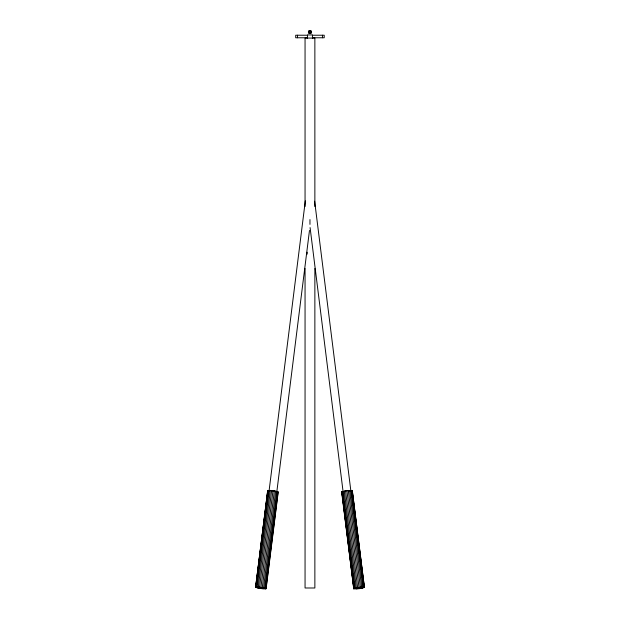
<?xml version="1.0" encoding="UTF-8"?>
<svg xmlns="http://www.w3.org/2000/svg" width="620" height="620" viewBox="0 0 620 620"><rect width="100%" height="100%" fill="white"/><g stroke="black" fill="none" stroke-linecap="round" stroke-linejoin="round"><path stroke-width="0.93" d="M265.399 588.884L259.439 588.45L255.587 587.341L267.67 490.637L270.367 490.404L278.225 491.939L266.127 588.644L265.391 588.876M255.75 587.528L267.685 490.637L268.351 491.048M255.587 587.341L267.871 490.49M255.789 587.194L256.331 587.101L268.421 490.404M269.08 490.815L305.327 200.865M256.331 587.101L257.184 587.07L269.266 490.366M257.184 587.07L258.284 587.101L270.367 490.404M258.284 587.101L259.555 587.194L271.645 490.49M259.555 587.194L260.919 587.341L273.009 490.637M266.143 588.644L262.291 587.528L274.373 490.831M263.562 587.752L275.644 491.048M264.647 587.993L276.729 491.288M276.822 491.768L309.481 230.454M265.469 588.233L277.558 491.528M265.941 588.791L278.07 491.753M350.711 490.443L352.331 490.722L364.413 587.404L359.135 588.729L353.733 588.721L341.643 492.04L343.154 491.373M352.331 490.722L351.649 491.141M353.733 588.721L354.408 588.303M341.682 491.947L346.913 490.637L352.269 490.637L364.358 587.334L361.77 588.233L353.764 588.644L341.884 492.094M352.269 490.637L351.602 491.048M353.764 588.644L359.003 587.334L364.358 587.334M359.135 588.543L360.119 588.326A3.821 0.473 -7.1 0 0 362.816 587.652L362.785 587.411A3.976 0.488 -7.1 0 0 360.003 587.411L358.004 587.652A3.821 0.473 -7.1 0 0 355.314 588.326L355.345 588.574A3.976 0.488 -7.1 0 0 358.12 588.574L359.12 588.465L359.065 587.993M308.899 32.961L308.899 31L311.031 31M308.589 32.961L311.341 32.961M307.497 35.224L295.709 35.224L295.709 37.774L307.497 37.774M312.433 35.224L324.214 35.224L324.214 37.774L312.433 37.774M273.009 490.815L274.009 490.955A3.821 0.473 7.1 0 1 275.729 491.288M260.919 587.341L262.291 587.528M362.793 587.481L362.824 587.729A3.821 0.473 -7.1 0 1 362.452 587.892M352.075 490.49L364.157 587.187M351.524 490.397L363.615 587.101M314.642 201.213L350.858 490.9M350.672 490.366L362.762 587.07M349.564 490.397L361.654 587.101M348.285 490.49L360.375 587.187M346.913 490.637L359.003 587.334M345.542 490.823L357.632 587.528M344.271 491.048L356.361 587.752M343.178 491.288L355.268 587.993M310.085 227.579L343.116 491.854M342.349 491.528L354.438 588.233M341.837 491.753L353.935 588.876M322.447 35.224L322.447 37.774M314.867 206.53L314.867 38.068L305.055 38.068L305.055 206.53M314.867 268.491L314.867 587.993L305.055 587.993L305.055 268.491M312.433 38.068L312.433 34.929L307.497 34.929L307.497 38.068M310.992 31L310.992 32.961M310.884 32.961L310.884 31L310.806 32.961M310.721 31L310.713 32.961M310.581 31L310.496 32.961M310.403 31L310.403 32.961M310.186 31L310.186 32.961M309.961 31L309.961 32.961M309.961 219.588L309.961 224.386M309.527 31L309.527 32.961M309.341 31L309.341 32.961M309.202 31L309.21 32.961M309.117 31L309.117 32.961M308.938 31L309.039 32.961M307.187 252.208L307.187 254.146M297.468 35.224L297.468 37.774M344.201 491.288A3.821 0.473 -7.1 0 1 345.913 490.955M347.921 490.707A3.976 0.488 -7.1 0 1 350.695 490.707M269.227 490.707A3.976 0.488 7.1 0 1 272.01 490.707M357.19 588.721A3.976 0.496 -7.1 0 1 355.756 588.713M361.847 588.07A3.821 0.473 -7.1 0 1 360.135 588.403M257.145 587.411L257.114 587.652A3.821 0.473 7.1 0 0 259.803 588.326L261.81 588.574A3.976 0.488 7.1 0 0 264.585 588.574L264.616 588.326A3.821 0.473 7.1 0 0 261.919 587.652L259.92 587.411A3.976 0.488 7.1 0 0 257.145 587.411M309.737 32.961L309.737 31L309.69 32.961"/></g></svg>
